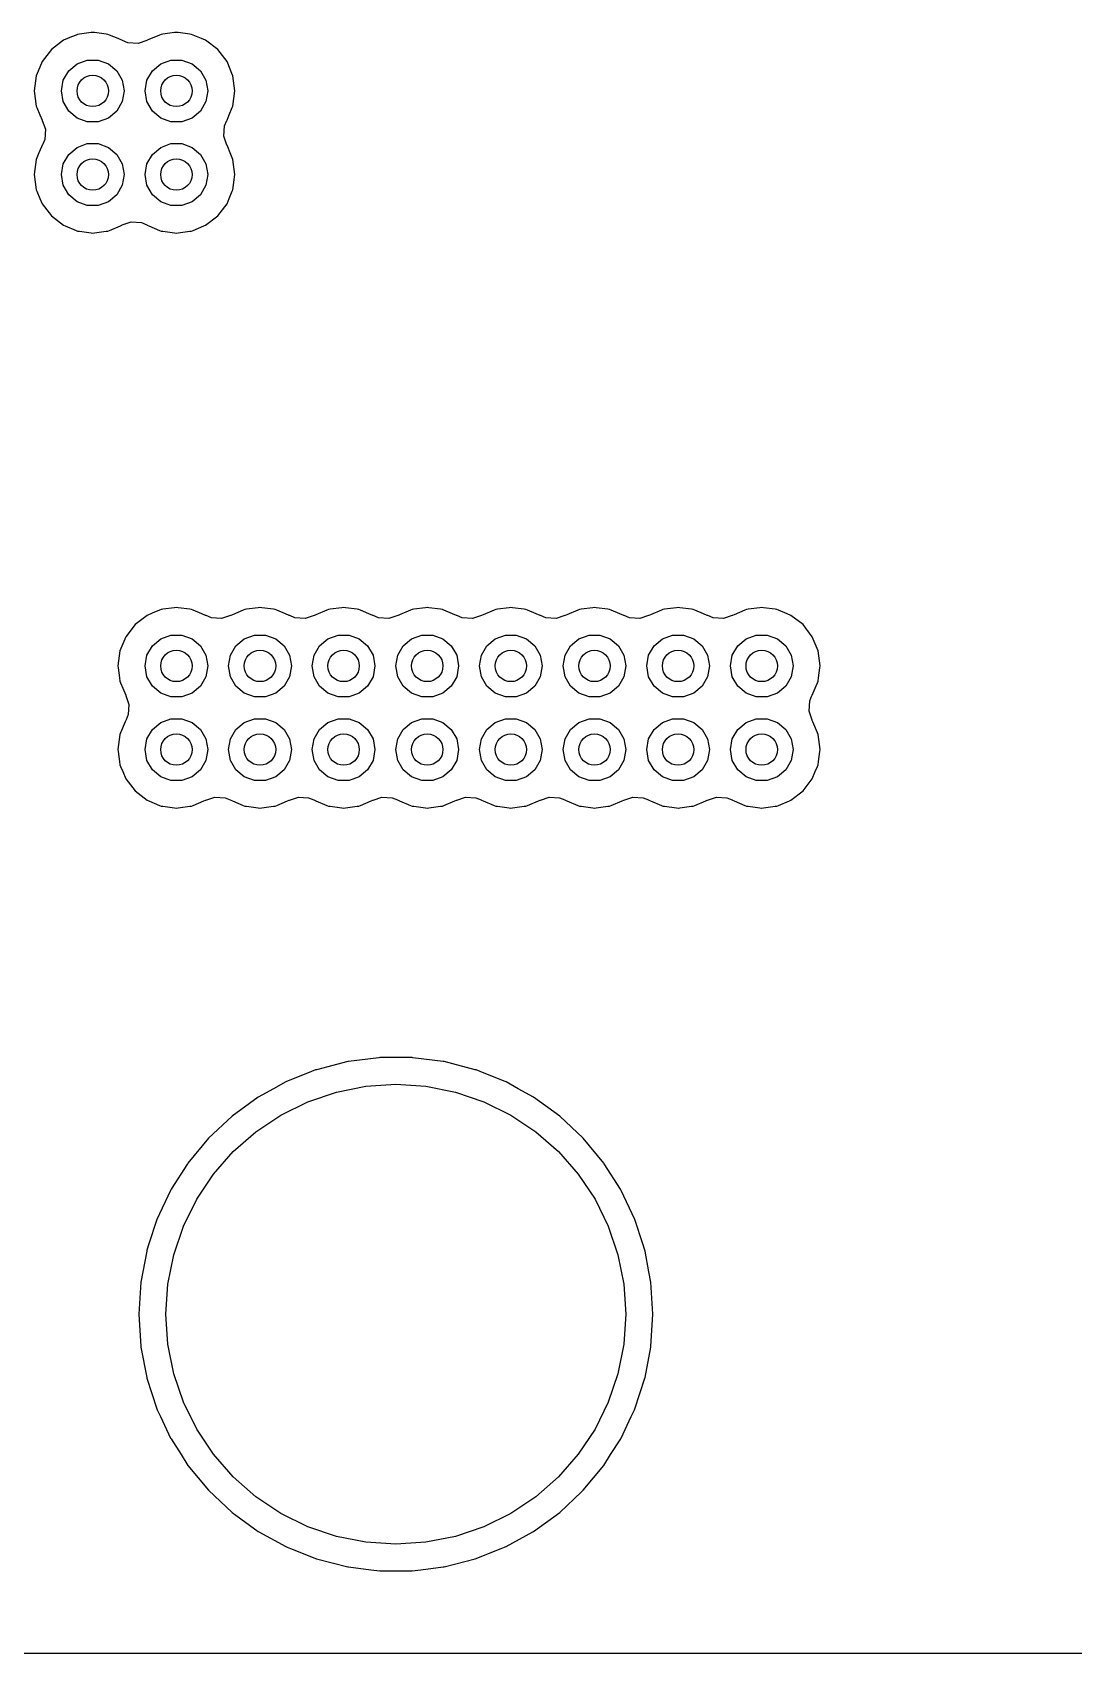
# Model space of a CAD drawing. Extents: x 0.99 to 4.24, y -7.27 to -4.02.
# Drawn here: x 1.674 to 2.066, y -7.273 to -6.663 of the extents above; entities that cross this region are included whole.
import ezdxf

# ---------------------------------------------------------------- set-up
doc = ezdxf.new("R2010")
doc.units = 0
doc.header["$MEASUREMENT"] = 0
doc.layers.add('BLACK', color=7, linetype='CONTINUOUS')

msp = doc.modelspace()

# ---------------------------------------------------------------- linework, layer by layer
at = {"layer": 'BLACK', "linetype": 'CONTINUOUS'}
for p, q in [((1.68889, -6.66471), (1.68584, -6.66597)), ((1.69055, -6.66402), (1.68889, -6.66471)), ((1.69115, -6.66377), (1.69055, -6.66402)), ((1.69055, -6.66402), (1.69055, -6.66402)), ((1.6918, -6.66369), (1.69115, -6.66377)), ((1.6962, -6.66311), (1.6918, -6.66369)), ((1.6918, -6.66369), (1.6918, -6.66369)), ((1.69685, -6.66302), (1.6962, -6.66311)), ((1.6975, -6.66311), (1.69685, -6.66302)), ((1.7019, -6.66369), (1.6975, -6.66311)), ((1.70255, -6.66377), (1.7019, -6.66369)), ((1.7019, -6.66369), (1.7019, -6.66369)), ((1.70315, -6.66402), (1.70255, -6.66377)), ((1.70637, -6.66535), (1.70315, -6.66402)), ((1.70315, -6.66402), (1.70315, -6.66402)), ((1.70786, -6.66597), (1.70637, -6.66535)), ((1.71794, -6.66572), (1.71734, -6.66597)), ((1.72204, -6.66402), (1.71794, -6.66572)), ((1.72265, -6.66377), (1.72204, -6.66402)), ((1.72204, -6.66402), (1.72204, -6.66402)), ((1.72329, -6.66369), (1.72265, -6.66377)), ((1.7277, -6.66311), (1.72329, -6.66369)), ((1.72329, -6.66369), (1.72329, -6.66369)), ((1.72835, -6.66302), (1.7277, -6.66311)), ((1.72899, -6.66311), (1.72835, -6.66302)), ((1.7334, -6.66369), (1.72899, -6.66311)), ((1.73405, -6.66377), (1.7334, -6.66369)), ((1.7334, -6.66369), (1.7334, -6.66369)), ((1.73465, -6.66402), (1.73405, -6.66377)), ((1.73787, -6.66535), (1.73465, -6.66402)), ((1.73465, -6.66402), (1.73465, -6.66402)), ((1.73936, -6.66597), (1.73787, -6.66535)), ((1.68128, -6.66947), (1.67778, -6.67403)), ((1.68584, -6.66597), (1.68128, -6.66947)), ((1.70803, -6.6661), (1.70786, -6.66597)), ((1.71002, -6.66692), (1.70803, -6.6661)), ((1.7139, -6.66718), (1.71002, -6.66692)), ((1.71724, -6.66604), (1.7139, -6.66718)), ((1.71734, -6.66597), (1.71724, -6.66604)), ((1.74392, -6.66947), (1.73936, -6.66597)), ((1.74742, -6.67403), (1.74392, -6.66947)), ((1.67753, -6.67463), (1.67592, -6.67852)), ((1.67778, -6.67403), (1.67753, -6.67463)), ((1.68575, -6.681), (1.6878, -6.67745)), ((1.6878, -6.67745), (1.69094, -6.67481)), ((1.69094, -6.67481), (1.6948, -6.67341)), ((1.6948, -6.67341), (1.6989, -6.67341)), ((1.6989, -6.67341), (1.70276, -6.67481)), ((1.70276, -6.67481), (1.7059, -6.67745)), ((1.7059, -6.67745), (1.70795, -6.681)), ((1.71725, -6.681), (1.7193, -6.67745)), ((1.7193, -6.67745), (1.72244, -6.67481)), ((1.72244, -6.67481), (1.7263, -6.67341)), ((1.7263, -6.67341), (1.7304, -6.67341)), ((1.7304, -6.67341), (1.73425, -6.67481)), ((1.73425, -6.67481), (1.73739, -6.67745)), ((1.73739, -6.67745), (1.73945, -6.681)), ((1.74767, -6.67463), (1.74742, -6.67403)), ((1.74928, -6.67852), (1.74767, -6.67463)), ((1.67558, -6.67934), (1.67483, -6.68504)), ((1.67592, -6.67852), (1.67558, -6.67934)), ((1.68504, -6.68504), (1.68575, -6.681)), ((1.70795, -6.681), (1.70866, -6.68504)), ((1.71654, -6.68504), (1.71725, -6.681)), ((1.73945, -6.681), (1.74016, -6.68504)), ((1.74962, -6.67934), (1.74928, -6.67852)), ((1.75037, -6.68504), (1.74962, -6.67934)), ((1.67483, -6.68504), (1.67558, -6.69074)), ((1.68575, -6.68908), (1.68504, -6.68504)), ((1.6878, -6.69263), (1.68575, -6.68908)), ((1.70795, -6.68908), (1.7059, -6.69263)), ((1.70866, -6.68504), (1.70795, -6.68908)), ((1.71725, -6.68908), (1.71654, -6.68504)), ((1.7193, -6.69263), (1.71725, -6.68908)), ((1.73945, -6.68908), (1.73739, -6.69263)), ((1.74016, -6.68504), (1.73945, -6.68908)), ((1.74962, -6.69074), (1.75037, -6.68504)), ((1.67558, -6.69074), (1.67583, -6.69134)), ((1.67583, -6.69134), (1.67583, -6.69134)), ((1.67583, -6.69134), (1.67694, -6.69403)), ((1.67694, -6.69403), (1.67778, -6.69605)), ((1.67778, -6.69605), (1.67785, -6.69614)), ((1.67785, -6.69614), (1.67899, -6.69949)), ((1.69094, -6.69527), (1.6878, -6.69263)), ((1.6948, -6.69667), (1.69094, -6.69527)), ((1.70276, -6.69527), (1.6989, -6.69667)), ((1.7059, -6.69263), (1.70276, -6.69527)), ((1.72244, -6.69527), (1.7193, -6.69263)), ((1.7263, -6.69667), (1.72244, -6.69527)), ((1.73425, -6.69527), (1.7304, -6.69667)), ((1.73739, -6.69263), (1.73425, -6.69527)), ((1.74646, -6.69821), (1.74729, -6.69622)), ((1.74729, -6.69622), (1.74742, -6.69605)), ((1.74742, -6.69605), (1.74825, -6.69403)), ((1.74825, -6.69403), (1.74937, -6.69134)), ((1.74937, -6.69134), (1.74962, -6.69074)), ((1.74937, -6.69134), (1.74937, -6.69134)), ((1.67899, -6.69949), (1.67874, -6.70337)), ((1.6989, -6.69667), (1.6948, -6.69667)), ((1.7304, -6.69667), (1.7263, -6.69667)), ((1.74621, -6.70209), (1.74646, -6.69821)), ((1.74734, -6.70543), (1.74621, -6.70209)), ((1.6766, -6.70838), (1.67558, -6.71084)), ((1.67753, -6.70613), (1.6766, -6.70838)), ((1.67778, -6.70553), (1.67753, -6.70613)), ((1.67753, -6.70613), (1.67753, -6.70613)), ((1.67791, -6.70536), (1.67778, -6.70553)), ((1.67874, -6.70337), (1.67791, -6.70536)), ((1.6878, -6.70894), (1.69094, -6.70631)), ((1.69094, -6.70631), (1.6948, -6.7049)), ((1.6948, -6.7049), (1.6989, -6.7049)), ((1.6989, -6.7049), (1.70276, -6.70631)), ((1.70276, -6.70631), (1.7059, -6.70894)), ((1.7193, -6.70894), (1.72244, -6.70631)), ((1.72244, -6.70631), (1.7263, -6.7049)), ((1.7263, -6.7049), (1.7304, -6.7049)), ((1.7304, -6.7049), (1.73425, -6.70631)), ((1.73425, -6.70631), (1.73739, -6.70894)), ((1.74742, -6.70553), (1.74734, -6.70543)), ((1.74767, -6.70613), (1.74742, -6.70553)), ((1.7486, -6.70838), (1.74767, -6.70613)), ((1.74767, -6.70613), (1.74767, -6.70613)), ((1.74962, -6.71084), (1.7486, -6.70838)), ((1.67558, -6.71084), (1.67483, -6.71654)), ((1.68504, -6.71654), (1.68575, -6.7125)), ((1.68575, -6.7125), (1.6878, -6.70894)), ((1.7059, -6.70894), (1.70795, -6.7125)), ((1.70795, -6.7125), (1.70866, -6.71654)), ((1.71654, -6.71654), (1.71725, -6.7125)), ((1.71725, -6.7125), (1.7193, -6.70894)), ((1.73739, -6.70894), (1.73945, -6.7125)), ((1.73945, -6.7125), (1.74016, -6.71654)), ((1.75037, -6.71654), (1.74962, -6.71084)), ((1.67483, -6.71654), (1.67558, -6.72223)), ((1.68575, -6.72058), (1.68504, -6.71654)), ((1.6878, -6.72413), (1.68575, -6.72058)), ((1.70795, -6.72058), (1.7059, -6.72413)), ((1.70866, -6.71654), (1.70795, -6.72058)), ((1.71725, -6.72058), (1.71654, -6.71654)), ((1.7193, -6.72413), (1.71725, -6.72058)), ((1.73945, -6.72058), (1.73739, -6.72413)), ((1.74016, -6.71654), (1.73945, -6.72058)), ((1.74962, -6.72223), (1.74985, -6.72047)), ((1.74985, -6.72047), (1.75037, -6.71654)), ((1.67558, -6.72223), (1.67583, -6.72284)), ((1.67583, -6.72284), (1.67583, -6.72284)), ((1.67583, -6.72284), (1.67694, -6.72552)), ((1.67694, -6.72552), (1.67778, -6.72754)), ((1.69094, -6.72676), (1.6878, -6.72413)), ((1.6948, -6.72817), (1.69094, -6.72676)), ((1.70276, -6.72676), (1.6989, -6.72817)), ((1.7059, -6.72413), (1.70276, -6.72676)), ((1.72244, -6.72676), (1.7193, -6.72413)), ((1.7263, -6.72817), (1.72244, -6.72676)), ((1.73425, -6.72676), (1.7304, -6.72817)), ((1.73739, -6.72413), (1.73425, -6.72676)), ((1.74742, -6.72754), (1.74825, -6.72552)), ((1.74825, -6.72552), (1.74937, -6.72284)), ((1.74937, -6.72284), (1.74962, -6.72223)), ((1.74937, -6.72284), (1.74937, -6.72284)), ((1.67778, -6.72754), (1.68128, -6.73211)), ((1.68128, -6.73211), (1.68584, -6.7356)), ((1.6989, -6.72817), (1.6948, -6.72817)), ((1.7304, -6.72817), (1.7263, -6.72817)), ((1.73936, -6.7356), (1.74392, -6.73211)), ((1.74392, -6.73211), (1.74742, -6.72754)), ((1.68584, -6.7356), (1.68644, -6.73585)), ((1.68644, -6.73585), (1.69055, -6.73755)), ((1.69055, -6.73755), (1.69055, -6.73755)), ((1.69055, -6.73755), (1.69115, -6.7378)), ((1.69115, -6.7378), (1.6918, -6.73789)), ((1.6918, -6.73789), (1.6918, -6.73789)), ((1.6918, -6.73789), (1.6962, -6.73847)), ((1.6962, -6.73847), (1.69685, -6.73855)), ((1.69685, -6.73855), (1.6975, -6.73847)), ((1.6975, -6.73847), (1.7019, -6.73789)), ((1.7019, -6.73789), (1.70255, -6.7378)), ((1.7019, -6.73789), (1.7019, -6.73789)), ((1.70255, -6.7378), (1.70315, -6.73755)), ((1.70315, -6.73755), (1.70726, -6.73585)), ((1.70315, -6.73755), (1.70315, -6.73755)), ((1.70726, -6.73585), (1.70786, -6.7356)), ((1.70786, -6.7356), (1.70796, -6.73553)), ((1.70796, -6.73553), (1.7113, -6.7344)), ((1.7113, -6.7344), (1.71518, -6.73465)), ((1.71518, -6.73465), (1.71717, -6.73548)), ((1.71717, -6.73548), (1.71734, -6.7356)), ((1.71734, -6.7356), (1.71794, -6.73585)), ((1.71794, -6.73585), (1.72204, -6.73755)), ((1.72204, -6.73755), (1.72204, -6.73755)), ((1.72204, -6.73755), (1.72265, -6.7378)), ((1.72265, -6.7378), (1.72329, -6.73789)), ((1.72329, -6.73789), (1.72329, -6.73789)), ((1.72329, -6.73789), (1.7277, -6.73847)), ((1.7277, -6.73847), (1.72835, -6.73855)), ((1.72835, -6.73855), (1.72899, -6.73847)), ((1.72899, -6.73847), (1.7334, -6.73789)), ((1.7334, -6.73789), (1.73405, -6.7378)), ((1.7334, -6.73789), (1.7334, -6.73789)), ((1.73405, -6.7378), (1.73465, -6.73755)), ((1.73465, -6.73755), (1.73875, -6.73585)), ((1.73465, -6.73755), (1.73465, -6.73755)), ((1.73875, -6.73585), (1.73936, -6.7356)), ((1.71734, -6.88251), (1.71278, -6.886)), ((1.71928, -6.8817), (1.71734, -6.88251)), ((1.72204, -6.88056), (1.71928, -6.8817)), ((1.72265, -6.88031), (1.72204, -6.88056)), ((1.72204, -6.88056), (1.72204, -6.88056)), ((1.72329, -6.88022), (1.72265, -6.88031)), ((1.7277, -6.87964), (1.72329, -6.88022)), ((1.72329, -6.88022), (1.72329, -6.88022)), ((1.72835, -6.87956), (1.7277, -6.87964)), ((1.72899, -6.87964), (1.72835, -6.87956)), ((1.7334, -6.88022), (1.72899, -6.87964)), ((1.73405, -6.88031), (1.7334, -6.88022)), ((1.7334, -6.88022), (1.7334, -6.88022)), ((1.73465, -6.88056), (1.73405, -6.88031)), ((1.7379, -6.8819), (1.73465, -6.88056)), ((1.73465, -6.88056), (1.73465, -6.88056)), ((1.73936, -6.88251), (1.7379, -6.8819)), ((1.73952, -6.88263), (1.73936, -6.88251)), ((1.74152, -6.88346), (1.73952, -6.88263)), ((1.74539, -6.88371), (1.74152, -6.88346)), ((1.74874, -6.88258), (1.74539, -6.88371)), ((1.74883, -6.88251), (1.74874, -6.88258)), ((1.74944, -6.88226), (1.74883, -6.88251)), ((1.75354, -6.88056), (1.74944, -6.88226)), ((1.75414, -6.88031), (1.75354, -6.88056)), ((1.75354, -6.88056), (1.75354, -6.88056)), ((1.75479, -6.88022), (1.75414, -6.88031)), ((1.7592, -6.87964), (1.75479, -6.88022)), ((1.75479, -6.88022), (1.75479, -6.88022)), ((1.75984, -6.87956), (1.7592, -6.87964)), ((1.76049, -6.87964), (1.75984, -6.87956)), ((1.76489, -6.88022), (1.76049, -6.87964)), ((1.76554, -6.88031), (1.76489, -6.88022)), ((1.76489, -6.88022), (1.76489, -6.88022)), ((1.76614, -6.88056), (1.76554, -6.88031)), ((1.76939, -6.8819), (1.76614, -6.88056)), ((1.76614, -6.88056), (1.76614, -6.88056)), ((1.77085, -6.88251), (1.76939, -6.8819)), ((1.77102, -6.88263), (1.77085, -6.88251)), ((1.77301, -6.88346), (1.77102, -6.88263)), ((1.77689, -6.88371), (1.77301, -6.88346)), ((1.78023, -6.88258), (1.77689, -6.88371)), ((1.78033, -6.88251), (1.78023, -6.88258)), ((1.78093, -6.88226), (1.78033, -6.88251)), ((1.78504, -6.88056), (1.78093, -6.88226)), ((1.78564, -6.88031), (1.78504, -6.88056)), ((1.78504, -6.88056), (1.78504, -6.88056)), ((1.78629, -6.88022), (1.78564, -6.88031)), ((1.79069, -6.87964), (1.78629, -6.88022)), ((1.78629, -6.88022), (1.78629, -6.88022)), ((1.79134, -6.87956), (1.79069, -6.87964)), ((1.79199, -6.87964), (1.79134, -6.87956)), ((1.79639, -6.88022), (1.79199, -6.87964)), ((1.79704, -6.88031), (1.79639, -6.88022)), ((1.79639, -6.88022), (1.79639, -6.88022)), ((1.79764, -6.88056), (1.79704, -6.88031)), ((1.80089, -6.8819), (1.79764, -6.88056)), ((1.79764, -6.88056), (1.79764, -6.88056)), ((1.80235, -6.88251), (1.80089, -6.8819)), ((1.80252, -6.88263), (1.80235, -6.88251)), ((1.80451, -6.88346), (1.80252, -6.88263)), ((1.80839, -6.88371), (1.80451, -6.88346)), ((1.81173, -6.88258), (1.80839, -6.88371)), ((1.81183, -6.88251), (1.81173, -6.88258)), ((1.81243, -6.88226), (1.81183, -6.88251)), ((1.81653, -6.88056), (1.81243, -6.88226)), ((1.81714, -6.88031), (1.81653, -6.88056)), ((1.81653, -6.88056), (1.81653, -6.88056)), ((1.81778, -6.88022), (1.81714, -6.88031)), ((1.82219, -6.87964), (1.81778, -6.88022)), ((1.81778, -6.88022), (1.81778, -6.88022)), ((1.82283, -6.87956), (1.82219, -6.87964)), ((1.82348, -6.87964), (1.82283, -6.87956)), ((1.82789, -6.88022), (1.82348, -6.87964)), ((1.82853, -6.88031), (1.82789, -6.88022)), ((1.82789, -6.88022), (1.82789, -6.88022)), ((1.82914, -6.88056), (1.82853, -6.88031)), ((1.83239, -6.8819), (1.82914, -6.88056)), ((1.82914, -6.88056), (1.82914, -6.88056)), ((1.83384, -6.88251), (1.83239, -6.8819)), ((1.83401, -6.88263), (1.83384, -6.88251)), ((1.836, -6.88346), (1.83401, -6.88263)), ((1.83988, -6.88371), (1.836, -6.88346)), ((1.84323, -6.88258), (1.83988, -6.88371)), ((1.84332, -6.88251), (1.84323, -6.88258)), ((1.84392, -6.88226), (1.84332, -6.88251)), ((1.84803, -6.88056), (1.84392, -6.88226)), ((1.84863, -6.88031), (1.84803, -6.88056)), ((1.84803, -6.88056), (1.84803, -6.88056)), ((1.84928, -6.88022), (1.84863, -6.88031)), ((1.85368, -6.87964), (1.84928, -6.88022)), ((1.84928, -6.88022), (1.84928, -6.88022)), ((1.85433, -6.87956), (1.85368, -6.87964)), ((1.85498, -6.87964), (1.85433, -6.87956)), ((1.85938, -6.88022), (1.85498, -6.87964)), ((1.86003, -6.88031), (1.85938, -6.88022)), ((1.85938, -6.88022), (1.85938, -6.88022)), ((1.86063, -6.88056), (1.86003, -6.88031)), ((1.86388, -6.8819), (1.86063, -6.88056)), ((1.86063, -6.88056), (1.86063, -6.88056)), ((1.86534, -6.88251), (1.86388, -6.8819)), ((1.86551, -6.88263), (1.86534, -6.88251)), ((1.8675, -6.88346), (1.86551, -6.88263)), ((1.87138, -6.88371), (1.8675, -6.88346)), ((1.87472, -6.88258), (1.87138, -6.88371)), ((1.87482, -6.88251), (1.87472, -6.88258)), ((1.87542, -6.88226), (1.87482, -6.88251)), ((1.87952, -6.88056), (1.87542, -6.88226)), ((1.88013, -6.88031), (1.87952, -6.88056)), ((1.87952, -6.88056), (1.87952, -6.88056)), ((1.88077, -6.88022), (1.88013, -6.88031)), ((1.88078, -6.88022), (1.88077, -6.88022)), ((1.88518, -6.87964), (1.88078, -6.88022)), ((1.88583, -6.87956), (1.88518, -6.87964)), ((1.88647, -6.87964), (1.88583, -6.87956)), ((1.89088, -6.88022), (1.88647, -6.87964)), ((1.89153, -6.88031), (1.89088, -6.88022)), ((1.89088, -6.88022), (1.89088, -6.88022)), ((1.89213, -6.88056), (1.89153, -6.88031)), ((1.89538, -6.8819), (1.89213, -6.88056)), ((1.89213, -6.88056), (1.89213, -6.88056)), ((1.89684, -6.88251), (1.89538, -6.8819)), ((1.897, -6.88263), (1.89684, -6.88251)), ((1.899, -6.88346), (1.897, -6.88263)), ((1.90288, -6.88371), (1.899, -6.88346)), ((1.90622, -6.88258), (1.90288, -6.88371)), ((1.90631, -6.88251), (1.90622, -6.88258)), ((1.90692, -6.88226), (1.90631, -6.88251)), ((1.91102, -6.88056), (1.90692, -6.88226)), ((1.91162, -6.88031), (1.91102, -6.88056)), ((1.91102, -6.88056), (1.91102, -6.88056)), ((1.91227, -6.88022), (1.91162, -6.88031)), ((1.91668, -6.87964), (1.91227, -6.88022)), ((1.91227, -6.88022), (1.91227, -6.88022)), ((1.91732, -6.87956), (1.91668, -6.87964)), ((1.91797, -6.87964), (1.91732, -6.87956)), ((1.92237, -6.88022), (1.91797, -6.87964)), ((1.92302, -6.88031), (1.92237, -6.88022)), ((1.92237, -6.88022), (1.92237, -6.88022)), ((1.92362, -6.88056), (1.92302, -6.88031)), ((1.92687, -6.8819), (1.92362, -6.88056)), ((1.92362, -6.88056), (1.92362, -6.88056)), ((1.92833, -6.88251), (1.92687, -6.8819)), ((1.9285, -6.88263), (1.92833, -6.88251)), ((1.93049, -6.88346), (1.9285, -6.88263)), ((1.93437, -6.88371), (1.93049, -6.88346)), ((1.93771, -6.88258), (1.93437, -6.88371)), ((1.93781, -6.88251), (1.93771, -6.88258)), ((1.93841, -6.88226), (1.93781, -6.88251)), ((1.94252, -6.88056), (1.93841, -6.88226)), ((1.94312, -6.88031), (1.94252, -6.88056)), ((1.94252, -6.88056), (1.94252, -6.88056)), ((1.94377, -6.88022), (1.94312, -6.88031)), ((1.94817, -6.87964), (1.94377, -6.88022)), ((1.94377, -6.88022), (1.94377, -6.88022)), ((1.94882, -6.87956), (1.94817, -6.87964)), ((1.94947, -6.87964), (1.94882, -6.87956)), ((1.95387, -6.88022), (1.94947, -6.87964)), ((1.95452, -6.88031), (1.95387, -6.88022)), ((1.95387, -6.88022), (1.95387, -6.88022)), ((1.95512, -6.88056), (1.95452, -6.88031)), ((1.95837, -6.8819), (1.95512, -6.88056)), ((1.95512, -6.88056), (1.95512, -6.88056)), ((1.95983, -6.88251), (1.95837, -6.8819)), ((1.96439, -6.886), (1.95983, -6.88251)), ((1.70928, -6.89057), (1.70708, -6.89588)), ((1.71278, -6.886), (1.70928, -6.89057)), ((1.7193, -6.89398), (1.72244, -6.89135)), ((1.72244, -6.89135), (1.7263, -6.88994)), ((1.7263, -6.88994), (1.7304, -6.88994)), ((1.7304, -6.88994), (1.73425, -6.89135)), ((1.73425, -6.89135), (1.73739, -6.89398)), ((1.75079, -6.89398), (1.75394, -6.89135)), ((1.75394, -6.89135), (1.75779, -6.88994)), ((1.75779, -6.88994), (1.76189, -6.88994)), ((1.76189, -6.88994), (1.76575, -6.89135)), ((1.76575, -6.89135), (1.76889, -6.89398)), ((1.78229, -6.89398), (1.78543, -6.89135)), ((1.78543, -6.89135), (1.78929, -6.88994)), ((1.78929, -6.88994), (1.79339, -6.88994)), ((1.79339, -6.88994), (1.79724, -6.89135)), ((1.79724, -6.89135), (1.80039, -6.89398)), ((1.81379, -6.89398), (1.81693, -6.89135)), ((1.81693, -6.89135), (1.82078, -6.88994)), ((1.82078, -6.88994), (1.82489, -6.88994)), ((1.82489, -6.88994), (1.82874, -6.89135)), ((1.82874, -6.89135), (1.83188, -6.89398)), ((1.84528, -6.89398), (1.84843, -6.89135)), ((1.84843, -6.89135), (1.85228, -6.88994)), ((1.85228, -6.88994), (1.85638, -6.88994)), ((1.85638, -6.88994), (1.86024, -6.89135)), ((1.86024, -6.89135), (1.86338, -6.89398)), ((1.87678, -6.89398), (1.87992, -6.89135)), ((1.87992, -6.89135), (1.88378, -6.88994)), ((1.88378, -6.88994), (1.88788, -6.88994)), ((1.88788, -6.88994), (1.89173, -6.89135)), ((1.89173, -6.89135), (1.89487, -6.89398)), ((1.90828, -6.89398), (1.91142, -6.89135)), ((1.91142, -6.89135), (1.91527, -6.88994)), ((1.91527, -6.88994), (1.91937, -6.88994)), ((1.91937, -6.88994), (1.92323, -6.89135)), ((1.92323, -6.89135), (1.92637, -6.89398)), ((1.93977, -6.89398), (1.94291, -6.89135)), ((1.94291, -6.89135), (1.94677, -6.88994)), ((1.94677, -6.88994), (1.95087, -6.88994)), ((1.95087, -6.88994), (1.95472, -6.89135)), ((1.95472, -6.89135), (1.95787, -6.89398)), ((1.96789, -6.89057), (1.96439, -6.886)), ((1.97009, -6.89588), (1.96789, -6.89057)), ((1.70708, -6.89588), (1.70633, -6.90157)), ((1.71654, -6.90157), (1.71725, -6.89754)), ((1.71725, -6.89754), (1.7193, -6.89398)), ((1.73739, -6.89398), (1.73945, -6.89754)), ((1.73945, -6.89754), (1.74016, -6.90157)), ((1.74803, -6.90157), (1.74874, -6.89754)), ((1.74874, -6.89754), (1.75079, -6.89398)), ((1.76889, -6.89398), (1.77094, -6.89754)), ((1.77094, -6.89754), (1.77165, -6.90157)), ((1.77953, -6.90157), (1.78024, -6.89754)), ((1.78024, -6.89754), (1.78229, -6.89398)), ((1.80039, -6.89398), (1.80244, -6.89754)), ((1.80244, -6.89754), (1.80315, -6.90157)), ((1.81102, -6.90157), (1.81174, -6.89754)), ((1.81174, -6.89754), (1.81379, -6.89398)), ((1.83188, -6.89398), (1.83393, -6.89754)), ((1.83393, -6.89754), (1.83465, -6.90157)), ((1.84252, -6.90157), (1.84323, -6.89754)), ((1.84323, -6.89754), (1.84528, -6.89398)), ((1.86338, -6.89398), (1.86543, -6.89754)), ((1.86543, -6.89754), (1.86614, -6.90157)), ((1.87402, -6.90157), (1.87473, -6.89754)), ((1.87473, -6.89754), (1.87678, -6.89398)), ((1.89487, -6.89398), (1.89693, -6.89754)), ((1.89693, -6.89754), (1.89764, -6.90157)), ((1.90551, -6.90157), (1.90622, -6.89754)), ((1.90622, -6.89754), (1.90828, -6.89398)), ((1.92637, -6.89398), (1.92842, -6.89754)), ((1.92842, -6.89754), (1.92913, -6.90157)), ((1.93701, -6.90157), (1.93772, -6.89754)), ((1.93772, -6.89754), (1.93977, -6.89398)), ((1.95787, -6.89398), (1.95992, -6.89754)), ((1.95992, -6.89754), (1.96063, -6.90157)), ((1.97084, -6.90157), (1.97009, -6.89588)), ((1.70633, -6.90157), (1.70641, -6.90222)), ((1.70641, -6.90222), (1.70691, -6.90601)), ((1.71725, -6.90561), (1.71654, -6.90157)), ((1.74016, -6.90157), (1.73945, -6.90561)), ((1.74874, -6.90561), (1.74803, -6.90157)), ((1.77165, -6.90157), (1.77094, -6.90561)), ((1.78024, -6.90561), (1.77953, -6.90157)), ((1.80315, -6.90157), (1.80244, -6.90561)), ((1.81174, -6.90561), (1.81102, -6.90157)), ((1.83465, -6.90157), (1.83393, -6.90561)), ((1.84323, -6.90561), (1.84252, -6.90157)), ((1.86614, -6.90157), (1.86543, -6.90561)), ((1.87473, -6.90561), (1.87402, -6.90157)), ((1.89764, -6.90157), (1.89693, -6.90561)), ((1.90622, -6.90561), (1.90551, -6.90157)), ((1.92913, -6.90157), (1.92842, -6.90561)), ((1.93772, -6.90561), (1.93701, -6.90157)), ((1.96063, -6.90157), (1.95992, -6.90561)), ((1.97025, -6.90601), (1.97075, -6.90222)), ((1.97075, -6.90222), (1.97084, -6.90157)), ((1.70691, -6.90601), (1.70708, -6.90727)), ((1.70708, -6.90727), (1.70733, -6.90788)), ((1.70733, -6.90788), (1.70733, -6.90788)), ((1.70733, -6.90788), (1.70816, -6.90988)), ((1.70816, -6.90988), (1.70928, -6.91258)), ((1.7193, -6.90917), (1.71725, -6.90561)), ((1.72244, -6.9118), (1.7193, -6.90917)), ((1.73739, -6.90917), (1.73425, -6.9118)), ((1.73945, -6.90561), (1.73739, -6.90917)), ((1.75079, -6.90917), (1.74874, -6.90561)), ((1.75394, -6.9118), (1.75079, -6.90917)), ((1.76889, -6.90917), (1.76575, -6.9118)), ((1.77094, -6.90561), (1.76889, -6.90917)), ((1.78229, -6.90917), (1.78024, -6.90561)), ((1.78543, -6.9118), (1.78229, -6.90917)), ((1.80039, -6.90917), (1.79724, -6.9118)), ((1.80244, -6.90561), (1.80039, -6.90917)), ((1.81379, -6.90917), (1.81174, -6.90561)), ((1.81693, -6.9118), (1.81379, -6.90917)), ((1.83188, -6.90917), (1.82874, -6.9118)), ((1.83393, -6.90561), (1.83188, -6.90917)), ((1.84528, -6.90917), (1.84323, -6.90561)), ((1.84843, -6.9118), (1.84528, -6.90917)), ((1.86338, -6.90917), (1.86024, -6.9118)), ((1.86543, -6.90561), (1.86338, -6.90917)), ((1.87678, -6.90917), (1.87473, -6.90561)), ((1.87992, -6.9118), (1.87678, -6.90917)), ((1.89487, -6.90917), (1.89173, -6.9118)), ((1.89693, -6.90561), (1.89487, -6.90917)), ((1.90828, -6.90917), (1.90622, -6.90561)), ((1.91142, -6.9118), (1.90828, -6.90917)), ((1.92637, -6.90917), (1.92323, -6.9118)), ((1.92842, -6.90561), (1.92637, -6.90917)), ((1.93977, -6.90917), (1.93772, -6.90561)), ((1.94291, -6.9118), (1.93977, -6.90917)), ((1.95787, -6.90917), (1.95472, -6.9118)), ((1.95992, -6.90561), (1.95787, -6.90917)), ((1.96789, -6.91258), (1.96901, -6.90988)), ((1.96901, -6.90988), (1.96984, -6.90788)), ((1.96984, -6.90788), (1.97009, -6.90727)), ((1.96984, -6.90788), (1.96984, -6.90788)), ((1.97009, -6.90727), (1.97025, -6.90601)), ((1.70928, -6.91258), (1.70935, -6.91268)), ((1.70935, -6.91268), (1.71049, -6.91602)), ((1.71049, -6.91602), (1.71023, -6.9199)), ((1.7263, -6.91321), (1.72244, -6.9118)), ((1.7304, -6.91321), (1.7263, -6.91321)), ((1.73425, -6.9118), (1.7304, -6.91321)), ((1.75779, -6.91321), (1.75394, -6.9118)), ((1.76189, -6.91321), (1.75779, -6.91321)), ((1.76575, -6.9118), (1.76189, -6.91321)), ((1.78929, -6.91321), (1.78543, -6.9118)), ((1.79339, -6.91321), (1.78929, -6.91321)), ((1.79724, -6.9118), (1.79339, -6.91321)), ((1.82078, -6.91321), (1.81693, -6.9118)), ((1.82489, -6.91321), (1.82078, -6.91321)), ((1.82874, -6.9118), (1.82489, -6.91321)), ((1.85228, -6.91321), (1.84843, -6.9118)), ((1.85638, -6.91321), (1.85228, -6.91321)), ((1.86024, -6.9118), (1.85638, -6.91321)), ((1.88378, -6.91321), (1.87992, -6.9118)), ((1.88788, -6.91321), (1.88378, -6.91321)), ((1.89173, -6.9118), (1.88788, -6.91321)), ((1.91527, -6.91321), (1.91142, -6.9118)), ((1.91937, -6.91321), (1.91527, -6.91321)), ((1.92323, -6.9118), (1.91937, -6.91321)), ((1.94677, -6.91321), (1.94291, -6.9118)), ((1.95087, -6.91321), (1.94677, -6.91321)), ((1.95472, -6.9118), (1.95087, -6.91321)), ((1.96668, -6.91862), (1.96693, -6.91474)), ((1.96693, -6.91474), (1.96776, -6.91275)), ((1.96776, -6.91275), (1.96789, -6.91258)), ((1.70928, -6.92206), (1.70903, -6.92266)), ((1.70941, -6.92189), (1.70928, -6.92206)), ((1.71023, -6.9199), (1.70941, -6.92189)), ((1.72244, -6.92284), (1.7263, -6.92144)), ((1.7263, -6.92144), (1.7304, -6.92144)), ((1.7304, -6.92144), (1.73425, -6.92284)), ((1.75394, -6.92284), (1.75779, -6.92144)), ((1.75779, -6.92144), (1.76189, -6.92144)), ((1.76189, -6.92144), (1.76575, -6.92284)), ((1.78543, -6.92284), (1.78929, -6.92144)), ((1.78929, -6.92144), (1.79339, -6.92144)), ((1.79339, -6.92144), (1.79724, -6.92284)), ((1.81693, -6.92284), (1.82078, -6.92144)), ((1.82078, -6.92144), (1.82489, -6.92144)), ((1.82489, -6.92144), (1.82874, -6.92284)), ((1.84843, -6.92284), (1.85228, -6.92144)), ((1.85228, -6.92144), (1.85638, -6.92144)), ((1.85638, -6.92144), (1.86024, -6.92284)), ((1.87992, -6.92284), (1.88378, -6.92144)), ((1.88378, -6.92144), (1.88788, -6.92144)), ((1.88788, -6.92144), (1.89173, -6.92284)), ((1.91142, -6.92284), (1.91527, -6.92144)), ((1.91527, -6.92144), (1.91937, -6.92144)), ((1.91937, -6.92144), (1.92323, -6.92284)), ((1.94291, -6.92284), (1.94677, -6.92144)), ((1.94677, -6.92144), (1.95087, -6.92144)), ((1.95087, -6.92144), (1.95472, -6.92284)), ((1.96781, -6.92197), (1.96668, -6.91862)), ((1.96789, -6.92206), (1.96781, -6.92197)), ((1.96814, -6.92266), (1.96789, -6.92206)), ((1.70708, -6.92737), (1.70633, -6.93307)), ((1.70734, -6.92673), (1.70708, -6.92737)), ((1.70903, -6.92266), (1.70734, -6.92673)), ((1.70903, -6.92266), (1.70903, -6.92266)), ((1.71725, -6.92903), (1.7193, -6.92548)), ((1.7193, -6.92548), (1.72244, -6.92284)), ((1.73425, -6.92284), (1.73739, -6.92548)), ((1.73739, -6.92548), (1.73945, -6.92903)), ((1.74874, -6.92903), (1.75079, -6.92548)), ((1.75079, -6.92548), (1.75394, -6.92284)), ((1.76575, -6.92284), (1.76889, -6.92548)), ((1.76889, -6.92548), (1.77094, -6.92903)), ((1.78024, -6.92903), (1.78229, -6.92548)), ((1.78229, -6.92548), (1.78543, -6.92284)), ((1.79724, -6.92284), (1.80039, -6.92548)), ((1.80039, -6.92548), (1.80244, -6.92903)), ((1.81174, -6.92903), (1.81379, -6.92548)), ((1.81379, -6.92548), (1.81693, -6.92284)), ((1.82874, -6.92284), (1.83188, -6.92548)), ((1.83188, -6.92548), (1.83393, -6.92903)), ((1.84323, -6.92903), (1.84528, -6.92548)), ((1.84528, -6.92548), (1.84843, -6.92284)), ((1.86024, -6.92284), (1.86338, -6.92548)), ((1.86338, -6.92548), (1.86543, -6.92903)), ((1.87473, -6.92903), (1.87678, -6.92548)), ((1.87678, -6.92548), (1.87992, -6.92284)), ((1.89173, -6.92284), (1.89487, -6.92548)), ((1.89487, -6.92548), (1.89693, -6.92903)), ((1.90622, -6.92903), (1.90828, -6.92548)), ((1.90828, -6.92548), (1.91142, -6.92284)), ((1.92323, -6.92284), (1.92637, -6.92548)), ((1.92637, -6.92548), (1.92842, -6.92903)), ((1.93772, -6.92903), (1.93977, -6.92548)), ((1.93977, -6.92548), (1.94291, -6.92284)), ((1.95472, -6.92284), (1.95787, -6.92548)), ((1.95787, -6.92548), (1.95992, -6.92903)), ((1.96982, -6.92673), (1.96814, -6.92266)), ((1.96814, -6.92266), (1.96814, -6.92266)), ((1.97009, -6.92737), (1.96982, -6.92673)), ((1.97084, -6.93307), (1.97009, -6.92737)), ((1.70633, -6.93307), (1.70641, -6.93372)), ((1.70641, -6.93372), (1.70691, -6.93751)), ((1.71654, -6.93307), (1.71725, -6.92903)), ((1.71725, -6.93711), (1.71654, -6.93307)), ((1.73945, -6.92903), (1.74016, -6.93307)), ((1.74016, -6.93307), (1.73945, -6.93711)), ((1.74803, -6.93307), (1.74874, -6.92903)), ((1.74874, -6.93711), (1.74803, -6.93307)), ((1.77094, -6.92903), (1.77165, -6.93307)), ((1.77165, -6.93307), (1.77094, -6.93711)), ((1.77953, -6.93307), (1.78024, -6.92903)), ((1.78024, -6.93711), (1.77953, -6.93307)), ((1.80244, -6.92903), (1.80315, -6.93307)), ((1.80315, -6.93307), (1.80244, -6.93711)), ((1.81102, -6.93307), (1.81174, -6.92903)), ((1.81174, -6.93711), (1.81102, -6.93307)), ((1.83393, -6.92903), (1.83465, -6.93307)), ((1.83465, -6.93307), (1.83393, -6.93711)), ((1.84252, -6.93307), (1.84323, -6.92903)), ((1.84323, -6.93711), (1.84252, -6.93307)), ((1.86543, -6.92903), (1.86614, -6.93307)), ((1.86614, -6.93307), (1.86543, -6.93711)), ((1.87402, -6.93307), (1.87473, -6.92903)), ((1.87473, -6.93711), (1.87402, -6.93307)), ((1.89693, -6.92903), (1.89764, -6.93307)), ((1.89764, -6.93307), (1.89693, -6.93711)), ((1.90551, -6.93307), (1.90622, -6.92903)), ((1.90622, -6.93711), (1.90551, -6.93307)), ((1.92842, -6.92903), (1.92913, -6.93307)), ((1.92913, -6.93307), (1.92842, -6.93711)), ((1.93701, -6.93307), (1.93772, -6.92903)), ((1.93772, -6.93711), (1.93701, -6.93307)), ((1.95992, -6.92903), (1.96063, -6.93307)), ((1.96063, -6.93307), (1.95992, -6.93711)), ((1.97025, -6.93751), (1.97075, -6.93372)), ((1.97075, -6.93372), (1.97084, -6.93307)), ((1.70691, -6.93751), (1.70708, -6.93877)), ((1.70708, -6.93877), (1.70733, -6.93937)), ((1.70733, -6.93937), (1.70733, -6.93937)), ((1.70733, -6.93937), (1.70816, -6.94137)), ((1.7193, -6.94066), (1.71725, -6.93711)), ((1.73945, -6.93711), (1.73739, -6.94066)), ((1.75079, -6.94066), (1.74874, -6.93711)), ((1.77094, -6.93711), (1.76889, -6.94066)), ((1.78229, -6.94066), (1.78024, -6.93711)), ((1.80244, -6.93711), (1.80039, -6.94066)), ((1.81379, -6.94066), (1.81174, -6.93711)), ((1.83393, -6.93711), (1.83188, -6.94066)), ((1.84528, -6.94066), (1.84323, -6.93711)), ((1.86543, -6.93711), (1.86338, -6.94066)), ((1.87678, -6.94066), (1.87473, -6.93711)), ((1.89693, -6.93711), (1.89487, -6.94066)), ((1.90828, -6.94066), (1.90622, -6.93711)), ((1.92842, -6.93711), (1.92637, -6.94066)), ((1.93977, -6.94066), (1.93772, -6.93711)), ((1.95992, -6.93711), (1.95787, -6.94066)), ((1.96901, -6.94137), (1.96984, -6.93937)), ((1.96984, -6.93937), (1.97009, -6.93877)), ((1.96984, -6.93937), (1.96984, -6.93937)), ((1.97009, -6.93877), (1.97025, -6.93751)), ((1.70816, -6.94137), (1.70928, -6.94408)), ((1.70928, -6.94408), (1.71278, -6.94864)), ((1.72244, -6.9433), (1.7193, -6.94066)), ((1.7263, -6.9447), (1.72244, -6.9433)), ((1.7304, -6.9447), (1.7263, -6.9447)), ((1.73425, -6.9433), (1.7304, -6.9447)), ((1.73739, -6.94066), (1.73425, -6.9433)), ((1.75394, -6.9433), (1.75079, -6.94066)), ((1.75779, -6.9447), (1.75394, -6.9433)), ((1.76189, -6.9447), (1.75779, -6.9447)), ((1.76575, -6.9433), (1.76189, -6.9447)), ((1.76889, -6.94066), (1.76575, -6.9433)), ((1.78543, -6.9433), (1.78229, -6.94066)), ((1.78929, -6.9447), (1.78543, -6.9433)), ((1.79339, -6.9447), (1.78929, -6.9447)), ((1.79724, -6.9433), (1.79339, -6.9447)), ((1.80039, -6.94066), (1.79724, -6.9433)), ((1.81693, -6.9433), (1.81379, -6.94066)), ((1.82078, -6.9447), (1.81693, -6.9433)), ((1.82489, -6.9447), (1.82078, -6.9447)), ((1.82874, -6.9433), (1.82489, -6.9447)), ((1.83188, -6.94066), (1.82874, -6.9433)), ((1.84843, -6.9433), (1.84528, -6.94066)), ((1.85228, -6.9447), (1.84843, -6.9433)), ((1.85638, -6.9447), (1.85228, -6.9447)), ((1.86024, -6.9433), (1.85638, -6.9447)), ((1.86338, -6.94066), (1.86024, -6.9433)), ((1.87992, -6.9433), (1.87678, -6.94066)), ((1.88378, -6.9447), (1.87992, -6.9433)), ((1.88788, -6.9447), (1.88378, -6.9447)), ((1.89173, -6.9433), (1.88788, -6.9447)), ((1.89487, -6.94066), (1.89173, -6.9433)), ((1.91142, -6.9433), (1.90828, -6.94066)), ((1.91527, -6.9447), (1.91142, -6.9433)), ((1.91937, -6.9447), (1.91527, -6.9447)), ((1.92323, -6.9433), (1.91937, -6.9447)), ((1.92637, -6.94066), (1.92323, -6.9433)), ((1.94291, -6.9433), (1.93977, -6.94066)), ((1.94677, -6.9447), (1.94291, -6.9433)), ((1.95087, -6.9447), (1.94677, -6.9447)), ((1.95472, -6.9433), (1.95087, -6.9447)), ((1.95787, -6.94066), (1.95472, -6.9433)), ((1.96439, -6.94864), (1.96789, -6.94408)), ((1.96789, -6.94408), (1.96901, -6.94137)), ((1.71278, -6.94864), (1.71734, -6.95214)), ((1.71734, -6.95214), (1.71794, -6.95239)), ((1.71794, -6.95239), (1.72204, -6.95409)), ((1.73465, -6.95409), (1.73875, -6.95239)), ((1.73875, -6.95239), (1.73936, -6.95214)), ((1.73936, -6.95214), (1.73945, -6.95207)), ((1.73945, -6.95207), (1.74279, -6.95093)), ((1.74279, -6.95093), (1.74667, -6.95119)), ((1.74667, -6.95119), (1.74867, -6.95201)), ((1.74867, -6.95201), (1.74883, -6.95214)), ((1.74883, -6.95214), (1.74944, -6.95239)), ((1.74944, -6.95239), (1.75354, -6.95409)), ((1.76614, -6.95409), (1.77025, -6.95239)), ((1.77025, -6.95239), (1.77085, -6.95214)), ((1.77085, -6.95214), (1.77095, -6.95207)), ((1.77095, -6.95207), (1.77429, -6.95093)), ((1.77429, -6.95093), (1.77817, -6.95119)), ((1.77817, -6.95119), (1.78016, -6.95201)), ((1.78016, -6.95201), (1.78033, -6.95214)), ((1.78033, -6.95214), (1.78093, -6.95239)), ((1.78093, -6.95239), (1.78504, -6.95409)), ((1.79764, -6.95409), (1.80174, -6.95239)), ((1.80174, -6.95239), (1.80235, -6.95214)), ((1.80235, -6.95214), (1.80244, -6.95207)), ((1.80244, -6.95207), (1.80579, -6.95093)), ((1.80579, -6.95093), (1.80966, -6.95119)), ((1.80966, -6.95119), (1.81166, -6.95201)), ((1.81166, -6.95201), (1.81183, -6.95214)), ((1.81183, -6.95214), (1.81243, -6.95239)), ((1.81243, -6.95239), (1.81653, -6.95409)), ((1.82914, -6.95409), (1.83324, -6.95239)), ((1.83324, -6.95239), (1.83384, -6.95214)), ((1.83384, -6.95214), (1.83394, -6.95207)), ((1.83394, -6.95207), (1.83728, -6.95093)), ((1.83728, -6.95093), (1.84116, -6.95119)), ((1.84116, -6.95119), (1.84315, -6.95201)), ((1.84315, -6.95201), (1.84332, -6.95214)), ((1.84332, -6.95214), (1.84392, -6.95239)), ((1.84392, -6.95239), (1.84803, -6.95409)), ((1.86063, -6.95409), (1.86474, -6.95239)), ((1.86474, -6.95239), (1.86534, -6.95214)), ((1.86534, -6.95214), (1.86544, -6.95207)), ((1.86544, -6.95207), (1.86878, -6.95093)), ((1.86878, -6.95093), (1.87266, -6.95119)), ((1.87266, -6.95119), (1.87465, -6.95201)), ((1.87465, -6.95201), (1.87482, -6.95214)), ((1.87482, -6.95214), (1.87542, -6.95239)), ((1.87542, -6.95239), (1.87952, -6.95409)), ((1.89213, -6.95409), (1.89623, -6.95239)), ((1.89623, -6.95239), (1.89684, -6.95214)), ((1.89684, -6.95214), (1.89693, -6.95207)), ((1.89693, -6.95207), (1.90027, -6.95093)), ((1.90027, -6.95093), (1.90415, -6.95119)), ((1.90415, -6.95119), (1.90615, -6.95201)), ((1.90615, -6.95201), (1.90631, -6.95214)), ((1.90631, -6.95214), (1.90692, -6.95239)), ((1.90692, -6.95239), (1.91102, -6.95409)), ((1.92362, -6.95409), (1.92773, -6.95239)), ((1.92773, -6.95239), (1.92833, -6.95214)), ((1.92833, -6.95214), (1.92843, -6.95207)), ((1.92843, -6.95207), (1.93177, -6.95093)), ((1.93177, -6.95093), (1.93565, -6.95119)), ((1.93565, -6.95119), (1.93764, -6.95201)), ((1.93764, -6.95201), (1.93781, -6.95214)), ((1.93781, -6.95214), (1.93841, -6.95239)), ((1.93841, -6.95239), (1.94252, -6.95409)), ((1.95512, -6.95409), (1.95923, -6.95239)), ((1.95923, -6.95239), (1.95983, -6.95214)), ((1.95983, -6.95214), (1.96439, -6.94864)), ((1.72204, -6.95409), (1.72204, -6.95409)), ((1.72204, -6.95409), (1.72265, -6.95434)), ((1.72265, -6.95434), (1.72329, -6.95442)), ((1.72329, -6.95442), (1.72329, -6.95442)), ((1.72329, -6.95442), (1.7277, -6.955)), ((1.7277, -6.955), (1.72835, -6.95509)), ((1.72835, -6.95509), (1.72899, -6.955)), ((1.72899, -6.955), (1.7334, -6.95442)), ((1.7334, -6.95442), (1.73405, -6.95434)), ((1.7334, -6.95442), (1.7334, -6.95442)), ((1.73405, -6.95434), (1.73465, -6.95409)), ((1.73465, -6.95409), (1.73465, -6.95409)), ((1.75354, -6.95409), (1.75354, -6.95409)), ((1.75354, -6.95409), (1.75414, -6.95434)), ((1.75414, -6.95434), (1.75479, -6.95442)), ((1.75479, -6.95442), (1.75479, -6.95442)), ((1.75479, -6.95442), (1.7592, -6.955)), ((1.7592, -6.955), (1.75984, -6.95509)), ((1.75984, -6.95509), (1.76049, -6.955)), ((1.76049, -6.955), (1.76489, -6.95442)), ((1.76489, -6.95442), (1.76554, -6.95434)), ((1.76489, -6.95442), (1.76489, -6.95442)), ((1.76554, -6.95434), (1.76614, -6.95409)), ((1.76614, -6.95409), (1.76614, -6.95409)), ((1.78504, -6.95409), (1.78504, -6.95409)), ((1.78504, -6.95409), (1.78564, -6.95434)), ((1.78564, -6.95434), (1.78629, -6.95442)), ((1.78629, -6.95442), (1.78629, -6.95442)), ((1.78629, -6.95442), (1.79069, -6.955)), ((1.79069, -6.955), (1.79134, -6.95509)), ((1.79134, -6.95509), (1.79199, -6.955)), ((1.79199, -6.955), (1.79639, -6.95442)), ((1.79639, -6.95442), (1.79704, -6.95434)), ((1.79639, -6.95442), (1.79639, -6.95442)), ((1.79704, -6.95434), (1.79764, -6.95409)), ((1.79764, -6.95409), (1.79764, -6.95409)), ((1.81653, -6.95409), (1.81653, -6.95409)), ((1.81653, -6.95409), (1.81714, -6.95434)), ((1.81714, -6.95434), (1.81778, -6.95442)), ((1.81778, -6.95442), (1.81778, -6.95442)), ((1.81778, -6.95442), (1.82219, -6.955)), ((1.82219, -6.955), (1.82283, -6.95509)), ((1.82283, -6.95509), (1.82348, -6.955)), ((1.82348, -6.955), (1.82789, -6.95442)), ((1.82789, -6.95442), (1.82853, -6.95434)), ((1.82789, -6.95442), (1.82789, -6.95442)), ((1.82853, -6.95434), (1.82914, -6.95409)), ((1.82914, -6.95409), (1.82914, -6.95409)), ((1.84803, -6.95409), (1.84803, -6.95409)), ((1.84803, -6.95409), (1.84863, -6.95434)), ((1.84863, -6.95434), (1.84928, -6.95442)), ((1.84928, -6.95442), (1.84928, -6.95442)), ((1.84928, -6.95442), (1.85368, -6.955)), ((1.85368, -6.955), (1.85433, -6.95509)), ((1.85433, -6.95509), (1.85498, -6.955)), ((1.85498, -6.955), (1.85938, -6.95442)), ((1.85938, -6.95442), (1.86003, -6.95434)), ((1.85938, -6.95442), (1.85938, -6.95442)), ((1.86003, -6.95434), (1.86063, -6.95409)), ((1.86063, -6.95409), (1.86063, -6.95409)), ((1.87952, -6.95409), (1.87952, -6.95409)), ((1.87952, -6.95409), (1.88013, -6.95434)), ((1.88013, -6.95434), (1.88077, -6.95442)), ((1.88077, -6.95442), (1.88077, -6.95442)), ((1.88077, -6.95442), (1.88518, -6.955)), ((1.88518, -6.955), (1.88583, -6.95509)), ((1.88583, -6.95509), (1.88647, -6.955)), ((1.88647, -6.955), (1.89088, -6.95442)), ((1.89088, -6.95442), (1.89153, -6.95434)), ((1.89088, -6.95442), (1.89088, -6.95442)), ((1.89153, -6.95434), (1.89213, -6.95409)), ((1.89213, -6.95409), (1.89213, -6.95409)), ((1.91102, -6.95409), (1.91102, -6.95409)), ((1.91102, -6.95409), (1.91162, -6.95434)), ((1.91162, -6.95434), (1.91227, -6.95442)), ((1.91227, -6.95442), (1.91227, -6.95442)), ((1.91227, -6.95442), (1.91668, -6.955)), ((1.91668, -6.955), (1.91732, -6.95509)), ((1.91732, -6.95509), (1.91797, -6.955)), ((1.91797, -6.955), (1.92237, -6.95442)), ((1.92237, -6.95442), (1.92302, -6.95434)), ((1.92237, -6.95442), (1.92237, -6.95442)), ((1.92302, -6.95434), (1.92362, -6.95409)), ((1.92362, -6.95409), (1.92362, -6.95409)), ((1.94252, -6.95409), (1.94252, -6.95409)), ((1.94252, -6.95409), (1.94312, -6.95434)), ((1.94312, -6.95434), (1.94377, -6.95442)), ((1.94377, -6.95442), (1.94377, -6.95442)), ((1.94377, -6.95442), (1.94817, -6.955)), ((1.94817, -6.955), (1.94882, -6.95509)), ((1.94882, -6.95509), (1.94947, -6.955)), ((1.94947, -6.955), (1.95387, -6.95442)), ((1.95387, -6.95442), (1.95452, -6.95434)), ((1.95387, -6.95442), (1.95387, -6.95442)), ((1.95452, -6.95434), (1.95512, -6.95409)), ((1.95512, -6.95409), (1.95512, -6.95409)), ((1.80463, -7.04907), (1.79319, -7.05052)), ((1.80494, -7.04904), (1.80463, -7.04907)), ((1.8171, -7.04904), (1.80494, -7.04904)), ((1.81741, -7.04907), (1.8171, -7.04904)), ((1.82886, -7.05052), (1.81741, -7.04907)), ((1.77775, -7.05491), (1.7698, -7.05806)), ((1.78081, -7.0537), (1.77775, -7.05491)), ((1.7811, -7.05358), (1.78081, -7.0537)), ((1.78081, -7.0537), (1.78081, -7.0537)), ((1.79288, -7.05056), (1.7811, -7.05358)), ((1.79319, -7.05052), (1.79288, -7.05056)), ((1.79319, -7.05052), (1.79319, -7.05052)), ((1.82917, -7.05056), (1.82886, -7.05052)), ((1.82886, -7.05052), (1.82886, -7.05052)), ((1.84094, -7.05358), (1.82917, -7.05056)), ((1.84124, -7.0537), (1.84094, -7.05358)), ((1.8443, -7.05491), (1.84124, -7.0537)), ((1.84124, -7.0537), (1.84124, -7.0537)), ((1.85225, -7.05806), (1.8443, -7.05491)), ((1.76492, -7.06074), (1.75914, -7.06392)), ((1.76952, -7.05821), (1.76492, -7.06074)), ((1.7698, -7.05806), (1.76952, -7.05821)), ((1.76952, -7.05821), (1.76952, -7.05821)), ((1.77788, -7.06565), (1.78861, -7.06201)), ((1.78861, -7.06201), (1.79972, -7.0598)), ((1.79972, -7.0598), (1.81102, -7.05906)), ((1.81102, -7.05906), (1.82233, -7.0598)), ((1.82233, -7.0598), (1.83344, -7.06201)), ((1.83344, -7.06201), (1.84417, -7.06565)), ((1.85252, -7.05821), (1.85225, -7.05806)), ((1.85713, -7.06074), (1.85252, -7.05821)), ((1.85252, -7.05821), (1.85252, -7.05821)), ((1.86291, -7.06392), (1.85713, -7.06074)), ((1.75914, -7.06392), (1.74931, -7.07106)), ((1.76772, -7.07066), (1.77788, -7.06565)), ((1.84417, -7.06565), (1.85433, -7.07066)), ((1.87274, -7.07106), (1.86291, -7.06392)), ((1.74931, -7.07106), (1.74044, -7.07939)), ((1.7583, -7.07695), (1.76772, -7.07066)), ((1.85433, -7.07066), (1.86375, -7.07695)), ((1.88161, -7.07939), (1.87274, -7.07106)), ((1.74044, -7.07939), (1.73269, -7.08876)), ((1.74978, -7.08442), (1.7583, -7.07695)), ((1.86375, -7.07695), (1.87227, -7.08442)), ((1.88936, -7.08876), (1.88161, -7.07939)), ((1.74231, -7.09294), (1.74978, -7.08442)), ((1.87227, -7.08442), (1.87974, -7.09294)), ((1.73252, -7.08902), (1.72644, -7.0986)), ((1.73269, -7.08876), (1.73252, -7.08902)), ((1.73601, -7.10236), (1.74231, -7.09294)), ((1.87974, -7.09294), (1.88603, -7.10236)), ((1.88952, -7.08902), (1.88936, -7.08876)), ((1.89561, -7.0986), (1.88952, -7.08902)), ((1.72618, -7.09902), (1.721, -7.11003)), ((1.72644, -7.0986), (1.72618, -7.09902)), ((1.89587, -7.09902), (1.89561, -7.0986)), ((1.90105, -7.11003), (1.89587, -7.09902)), ((1.731, -7.11252), (1.73601, -7.10236)), ((1.88603, -7.10236), (1.89104, -7.11252)), ((1.7209, -7.11032), (1.71801, -7.11922)), ((1.721, -7.11003), (1.7209, -7.11032)), ((1.90115, -7.11032), (1.90105, -7.11003)), ((1.90404, -7.11922), (1.90115, -7.11032)), ((1.72736, -7.12325), (1.731, -7.11252)), ((1.89104, -7.11252), (1.89469, -7.12325)), ((1.71718, -7.1219), (1.71569, -7.12974)), ((1.71724, -7.12159), (1.71718, -7.1219)), ((1.71718, -7.1219), (1.71718, -7.1219)), ((1.71801, -7.11922), (1.71724, -7.12159)), ((1.72515, -7.13436), (1.72736, -7.12325)), ((1.89469, -7.12325), (1.8969, -7.13436)), ((1.90481, -7.12159), (1.90404, -7.11922)), ((1.90487, -7.1219), (1.90481, -7.12159)), ((1.90636, -7.12974), (1.90487, -7.1219)), ((1.90487, -7.1219), (1.90487, -7.1219)), ((1.71496, -7.13353), (1.7142, -7.14567)), ((1.71569, -7.12974), (1.71496, -7.13353)), ((1.72441, -7.14567), (1.72515, -7.13436)), ((1.8969, -7.13436), (1.89764, -7.14567)), ((1.90709, -7.13353), (1.90636, -7.12974)), ((1.90785, -7.14567), (1.90709, -7.13353)), ((1.7142, -7.14567), (1.71496, -7.1578)), ((1.72515, -7.15697), (1.72441, -7.14567)), ((1.89764, -7.14567), (1.8969, -7.15697)), ((1.90709, -7.1578), (1.90785, -7.14567)), ((1.71496, -7.1578), (1.71502, -7.15811)), ((1.71502, -7.15811), (1.71718, -7.16944)), ((1.72736, -7.16809), (1.72515, -7.15697)), ((1.8969, -7.15697), (1.89469, -7.16809)), ((1.90487, -7.16944), (1.90703, -7.15811)), ((1.90703, -7.15811), (1.90709, -7.1578)), ((1.71718, -7.16944), (1.71718, -7.16944)), ((1.71718, -7.16944), (1.71724, -7.16975)), ((1.71724, -7.16975), (1.721, -7.18131)), ((1.731, -7.17882), (1.72736, -7.16809)), ((1.89469, -7.16809), (1.89104, -7.17882)), ((1.90105, -7.18131), (1.90481, -7.16975)), ((1.90481, -7.16975), (1.90487, -7.16944)), ((1.90487, -7.16944), (1.90487, -7.16944)), ((1.721, -7.18131), (1.72113, -7.1816)), ((1.72113, -7.1816), (1.72113, -7.1816)), ((1.72113, -7.1816), (1.72235, -7.18419)), ((1.72235, -7.18419), (1.72618, -7.19232)), ((1.73601, -7.18898), (1.731, -7.17882)), ((1.89104, -7.17882), (1.88603, -7.18898)), ((1.89587, -7.19232), (1.8997, -7.18419)), ((1.8997, -7.18419), (1.90092, -7.1816)), ((1.90092, -7.1816), (1.90105, -7.18131)), ((1.90092, -7.1816), (1.90092, -7.1816)), ((1.74231, -7.1984), (1.73601, -7.18898)), ((1.88603, -7.18898), (1.87974, -7.1984)), ((1.72618, -7.19232), (1.72634, -7.19258)), ((1.72634, -7.19258), (1.72634, -7.19258)), ((1.72634, -7.19258), (1.73013, -7.19854)), ((1.89192, -7.19854), (1.8957, -7.19258)), ((1.8957, -7.19258), (1.89587, -7.19232)), ((1.8957, -7.19258), (1.8957, -7.19258)), ((1.73013, -7.19854), (1.73269, -7.20258)), ((1.73269, -7.20258), (1.74044, -7.21195)), ((1.74978, -7.20691), (1.74231, -7.1984)), ((1.87974, -7.1984), (1.87227, -7.20691)), ((1.88161, -7.21195), (1.88936, -7.20258)), ((1.88936, -7.20258), (1.89192, -7.19854)), ((1.7583, -7.21438), (1.74978, -7.20691)), ((1.87227, -7.20691), (1.86375, -7.21438)), ((1.74044, -7.21195), (1.74931, -7.22027)), ((1.76772, -7.22068), (1.7583, -7.21438)), ((1.86375, -7.21438), (1.85433, -7.22068)), ((1.87274, -7.22027), (1.88092, -7.2126)), ((1.88092, -7.2126), (1.88161, -7.21195)), ((1.74931, -7.22027), (1.75914, -7.22742)), ((1.77788, -7.22569), (1.76772, -7.22068)), ((1.85433, -7.22068), (1.84417, -7.22569)), ((1.86291, -7.22742), (1.87274, -7.22027)), ((1.78861, -7.22933), (1.77788, -7.22569)), ((1.84417, -7.22569), (1.83344, -7.22933)), ((1.75914, -7.22742), (1.75942, -7.22757)), ((1.75942, -7.22757), (1.76952, -7.23313)), ((1.76952, -7.23313), (1.76952, -7.23313)), ((1.76952, -7.23313), (1.7698, -7.23328)), ((1.7698, -7.23328), (1.77009, -7.23339)), ((1.77009, -7.23339), (1.77009, -7.23339)), ((1.77009, -7.23339), (1.77136, -7.2339)), ((1.79972, -7.23154), (1.78861, -7.22933)), ((1.81102, -7.23228), (1.79972, -7.23154)), ((1.82233, -7.23154), (1.81102, -7.23228)), ((1.83344, -7.22933), (1.82233, -7.23154)), ((1.85069, -7.2339), (1.85196, -7.23339)), ((1.85196, -7.23339), (1.85225, -7.23328)), ((1.85196, -7.23339), (1.85196, -7.23339)), ((1.85225, -7.23328), (1.85252, -7.23313)), ((1.85252, -7.23313), (1.86263, -7.22757)), ((1.85252, -7.23313), (1.85252, -7.23313)), ((1.86263, -7.22757), (1.86291, -7.22742)), ((1.77136, -7.2339), (1.7811, -7.23776)), ((1.7811, -7.23776), (1.79288, -7.24078)), ((1.82917, -7.24078), (1.84094, -7.23776)), ((1.84094, -7.23776), (1.85069, -7.2339)), ((1.79288, -7.24078), (1.79319, -7.24082)), ((1.79319, -7.24082), (1.79319, -7.24082)), ((1.79319, -7.24082), (1.80157, -7.24188)), ((1.80157, -7.24188), (1.80494, -7.2423)), ((1.80494, -7.2423), (1.8171, -7.2423)), ((1.8171, -7.2423), (1.82047, -7.24188)), ((1.82047, -7.24188), (1.82886, -7.24082)), ((1.82886, -7.24082), (1.82917, -7.24078)), ((1.82886, -7.24082), (1.82886, -7.24082)), ((3.97441, -7.27344), (1.26181, -7.27344))]:
    msp.add_line(p, q, dxfattribs=at)
at = {"layer": 'BLACK'}
for centre in [(1.69685, -6.68504), (1.72835, -6.68504), (1.69685, -6.71654), (1.72835, -6.71654), (1.72835, -6.90157), (1.75984, -6.90157), (1.79134, -6.90157), (1.82283, -6.90157), (1.85433, -6.90157), (1.88583, -6.90157), (1.91732, -6.90157), (1.94882, -6.90157), (1.72835, -6.93307), (1.75984, -6.93307), (1.79134, -6.93307), (1.82283, -6.93307), (1.85433, -6.93307), (1.88583, -6.93307), (1.91732, -6.93307), (1.94882, -6.93307)]:
    msp.add_circle(centre, 0.00591, dxfattribs=at)

doc.saveas('drawing.dxf')
